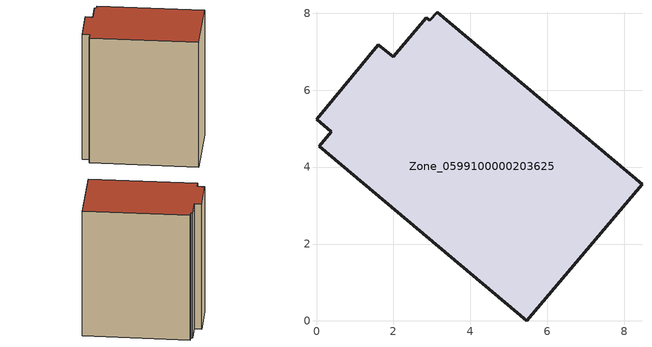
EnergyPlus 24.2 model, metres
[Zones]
Zone_0599100000203625
 floor ground (C_G): 0.07,4.54 0.38,4.92 0,5.24 1.61,7.18 2,6.86 2.85,7.88 2.94,7.81 3.14,8.03 8.46,3.55 5.47,0 z0
 wall outside (C_F): 0.38,4.92 0.07,4.54 5.47,0 8.46,3.55 3.14,8.03 2.94,7.81 2.85,7.88 2,6.86 1.61,7.18 0,5.24 0.38,4.92 z0:8.94
 roof outside (C_R): 3.14,8.03 2.94,7.81 2.85,7.88 2,6.86 1.61,7.18 0,5.24 0.38,4.92 0.07,4.54 5.47,0 8.46,3.55 z8.94
[BUILDING]
Pand.0599100000203625: North Axis=0; Terrain=City; Loads Convergence Tolerance Value=0.04; Temperature Convergence Tolerance Value=0.4; Solar Distribution=FullExterior; Maximum Number of Warmup Days=25; Minimum Number of Warmup Days=1
[Site:Location]
Rotterdam.The.Hague.AP_ZH_NLD Design_Conditions: Latitude=51.96; Longitude=4.45; Time Zone=1; Elevation=-4.5
[SITE:GROUNDTEMPERATURE:BUILDINGSURFACE]
18, 18, 18, 18, 18, 18, 18, 18, 18, 18, 18, 18
[MATERIAL] Thermal Absorptance=0.9; Solar Absorptance=0.7; Visible Absorptance=0.7
Name | Roughness | Thickness | Conductivity | Density | Specific Heat
G.TI.1946 | MediumSmooth | 0.15 | 1 | 540 | 1210
F.TI.1946 | Rough | 0.3 | 0.857143 | 1920 | 840
R.TI.1946 | MediumRough | 0.2 | 0.1 | 1500 | 1000
[CONSTRUCTION]
C_G: G.TI.1946
C_F: F.TI.1946
C_R: R.TI.1946
[ZONE]
Zone_0599100000203625: Type=1; Multiplier=1; Ceiling Height=Autocalculate; Volume=Autocalculate; Floor Area=autocalculate; Part of Total Floor Area=Yes
[ZONEINFILTRATION:DESIGNFLOWRATE]
Infil_Zone_0599100000203625: Zone or ZoneList or Space or SpaceList=Zone_0599100000203625; Schedule=AlwaysOn; Design Flow Rate Calculation Method=Flow/Area; Flow Rate per Floor Area=0.003; Constant Term Coefficient=1; Temperature Term Coefficient=0; Velocity Term Coefficient=0; Velocity Squared Term Coefficient=0
[HVACTEMPLATE:ZONE:IDEALLOADSAIRSYSTEM]
Zone_0599100000203625: Maximum Heating Supply Air Temperature=50; Minimum Cooling Supply Air Temperature=13; Maximum Heating Supply Air Humidity Ratio=0.0156; Minimum Cooling Supply Air Humidity Ratio=0.0077; Heating Limit=NoLimit; Cooling Limit=NoLimit; Dehumidification Control Type=ConstantSensibleHeatRatio; Cooling Sensible Heat Ratio=0.7; Dehumidification Setpoint=60; Humidification Control Type=None; Humidification Setpoint=30; Outdoor Air Method=None; Outdoor Air Flow Rate per Person=0.00944; Outdoor Air Flow Rate per Zone Floor Area=0; Outdoor Air Flow Rate per Zone=0; Demand Controlled Ventilation Type=None; Outdoor Air Economizer Type=NoEconomizer; Heat Recovery Type=None; Sensible Heat Recovery Effectiveness=0.7; Latent Heat Recovery Effectiveness=0.65
[ZONECONTROL:THERMOSTAT]
ThermostatControl_Zone_0599100000203625: Zone or ZoneList=Zone_0599100000203625; Control Type Schedule=DualSetpointControlType; Control 1=Thermostat_Zone_0599100000203625; Temperature Difference Between Cutout And Setpoint=0
[THERMOSTATSETPOINT:DUALSETPOINT]
Thermostat_Zone_0599100000203625: Heating Setpoint Temperature Schedule=HeatingSetpoint_Zone_0599100000203625; Cooling Setpoint Temperature Schedule=CoolingSetpoint_Zone_0599100000203625
[SCHEDULE:COMPACT]
HeatingSetpoint_Zone_0599100000203625: Through: 12/31, For: AllDays, Until: 24:00, 21
CoolingSetpoint_Zone_0599100000203625: Through: 12/31, For: AllDays, Until: 24:00, 24
DualSetpointControlType: Through: 12/31, For: AllDays, Until: 24:00, 4
AlwaysOn: Through: 12/31, For: AllDays, Until: 24:00, 1
